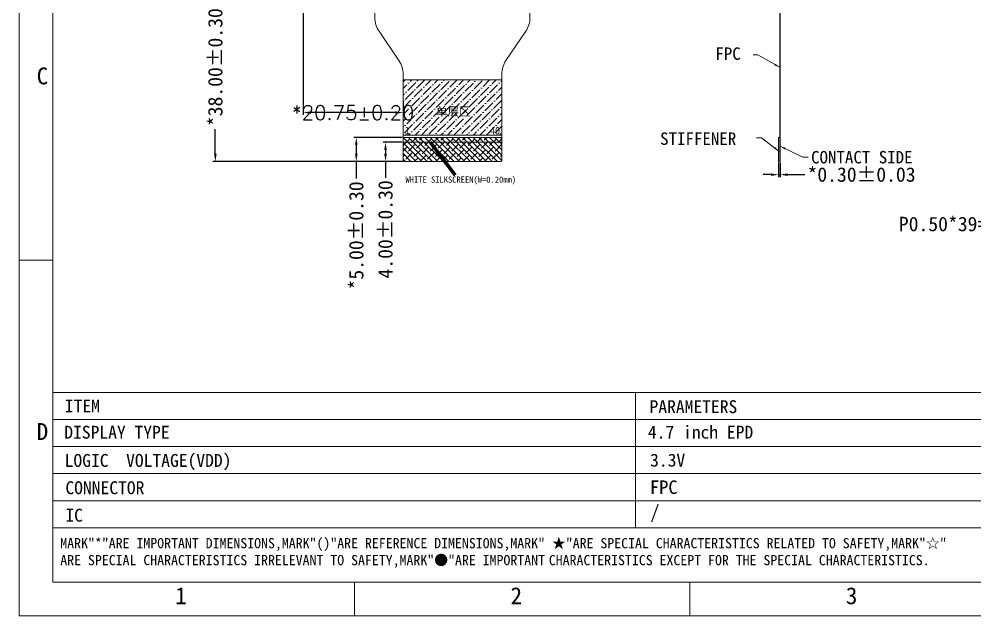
# Model space of a CAD drawing. Header units: millimetres. Extents: x -446 to 696, y -2213 to -1783.
# Drawn here: x -446.1 to -247.6, y -2212.6 to -2088.6 of the extents above; entities that cross this region are included whole.
import ezdxf

# ---------------------------------------------------------------- set-up
doc = ezdxf.new("R2010")
doc.units = ezdxf.units.MM
doc.header["$LTSCALE"] = 0.1
doc.layers.get('0').update_dxf_attribs({"lineweight": 0})
doc.layers.get('Defpoints').update_dxf_attribs({"lineweight": 0})
for name, color, linetype, lineweight in [('DIM', 3, 'Continuous', 0), ('FPC', 11, 'Continuous', 0), ('SILK LINE', 7, 'Continuous', 0)]:
    doc.layers.add(name, color=color, linetype=linetype, lineweight=lineweight)
doc.styles.add('ROMANS', font='', dxfattribs={"height": 3})
doc.styles.get("Standard").update_dxf_attribs({"font": '', "height": 3.5})
doc.styles.get('ROMANS').set_extended_font_data('SimSun')
doc.styles.get('Standard').set_extended_font_data('SimSun')
doc.dimstyles.new('ISO-25$0', dxfattribs={"dimtxt": 3, "dimasz": 1.5, "dimexe": 0.5, "dimexo": 0.2, "dimgap": 0.2, "dimtad": 0, "dimzin": 1, "dimdsep": 46, "dimtxsty": 'ROMANS', "dimcen": 1, "dimclrd": 4, "dimclre": 4, "dimclrt": 4, "dimazin": 0, "dimtp": 1.2, "dimtm": 1.2, "dimtfac": 1, "dimtmove": 0, "dimatfit": 3, "dimfxl": 1, "dimtolj": 1, "dimtzin": 0, "dimlwd": 9, "dimlwe": 15, "dimarcsym": 0})
doc.dimstyles.new('ISO-25$7', dxfattribs={"dimscale": 0.8, "dimtxt": 1.5, "dimasz": 1.2, "dimexe": 0.65, "dimexo": 0.5, "dimgap": 0.2, "dimtad": 0, "dimzin": 1, "dimdsep": 46, "dimtxsty": 'ROMANS', "dimcen": 1.6, "dimclrd": 7, "dimclre": 73, "dimclrt": 7, "dimadec": 0, "dimazin": 0, "dimtfac": 1, "dimtmove": 0, "dimatfit": 0, "dimfxl": 1, "dimtolj": 1, "dimlwd": -1, "dimlwe": 9, "dimarcsym": 0})

# ---------------------------------------------------------------- blocks, each defined once
blk = doc.blocks.new('*D16')
at = {"layer": 'Defpoints', "color": 0}
for p in [(-387.06, -2080.22), (-366.31, -2105.6), (-387.06, -2108.06)]:
    blk.add_point(p, dxfattribs=at)
at = {"layer": 'DIM', "color": 4, "lineweight": -2}
for p, q in [((-387.06, -2080.42), (-387.06, -2108.56)), ((-366.31, -2105.8), (-366.31, -2108.56)), ((-367.91, -2108.06), (-385.46, -2108.06))]:
    blk.add_line(p, q, dxfattribs=at)
at = {"layer": 'DIM', "color": 4}
for points in [[(-385.46, -2107.79), (-385.46, -2108.33), (-387.06, -2108.06)], [(-367.91, -2107.79), (-367.91, -2108.33), (-366.31, -2108.06)]]:
    blk.add_solid(points, dxfattribs=at)
at = {"layer": 'DIM', "color": 4, "lineweight": 0, "insert": (-376.68, -2108.06), "char_height": 3, "attachment_point": 5, "style": 'ROMANS'}
blk.add_mtext('\\Fromans.shx|c1;*20.75±0.20', dxfattribs=at)
blk = doc.blocks.new('*D17')
at = {"layer": 'Defpoints', "color": 0}
for p in [(-366.31, -2113.22), (-376.02, -2118.22), (-366.11, -2118.22)]:
    blk.add_point(p, dxfattribs=at)
at = {"layer": 'DIM', "color": 4, "lineweight": -2}
for p, q in [((-366.51, -2113.22), (-376.52, -2113.22)), ((-376.02, -2114.82), (-376.02, -2116.62)), ((-366.31, -2118.22), (-376.52, -2118.22)), ((-376.02, -2118.22), (-376.02, -2121.76))]:
    blk.add_line(p, q, dxfattribs=at)
at = {"layer": 'DIM', "color": 4}
for points in [[(-376.29, -2114.82), (-375.76, -2114.82), (-376.02, -2113.22)], [(-376.29, -2116.62), (-375.76, -2116.62), (-376.02, -2118.22)]]:
    blk.add_solid(points, dxfattribs=at)
at = {"layer": 'DIM', "color": 4, "lineweight": 0, "insert": (-376.02, -2133.57), "char_height": 3, "attachment_point": 5, "rotation": 90, "style": 'ROMANS'}
blk.add_mtext('*5.00%%P0.30', dxfattribs=at)
blk = doc.blocks.new('*D18')
at = {"layer": 'Defpoints', "color": 0}
for p in [(-366.31, -2114.22), (-369.96, -2118.22), (-366.11, -2118.22)]:
    blk.add_point(p, dxfattribs=at)
at = {"layer": 'DIM', "color": 4, "lineweight": -2}
for p, q in [((-366.51, -2114.22), (-370.46, -2114.22)), ((-369.96, -2115.82), (-369.96, -2116.62)), ((-366.31, -2118.22), (-370.46, -2118.22)), ((-369.96, -2118.22), (-369.96, -2121.58))]:
    blk.add_line(p, q, dxfattribs=at)
at = {"layer": 'DIM', "color": 4}
for points in [[(-370.22, -2115.82), (-369.69, -2115.82), (-369.96, -2114.22)], [(-370.22, -2116.62), (-369.69, -2116.62), (-369.96, -2118.22)]]:
    blk.add_solid(points, dxfattribs=at)
at = {"layer": 'DIM', "color": 4, "lineweight": 0, "insert": (-369.96, -2132.32), "char_height": 3, "attachment_point": 5, "rotation": 90, "style": 'ROMANS'}
blk.add_mtext('4.00%%P0.30', dxfattribs=at)
blk = doc.blocks.new('*D19')
at = {"layer": 'Defpoints', "color": 0}
for p in [(-405.3, -2080.22), (-387.06, -2080.22), (-366.11, -2118.22)]:
    blk.add_point(p, dxfattribs=at)
at = {"layer": 'DIM', "color": 4, "lineweight": -2}
for p, q in [((-387.26, -2080.22), (-405.8, -2080.22)), ((-405.3, -2081.82), (-405.3, -2085.75)), ((-405.3, -2116.62), (-405.3, -2111.52)), ((-366.31, -2118.22), (-405.8, -2118.22))]:
    blk.add_line(p, q, dxfattribs=at)
at = {"layer": 'DIM', "color": 4}
for points in [[(-405.56, -2081.82), (-405.03, -2081.82), (-405.3, -2080.22)], [(-405.56, -2116.62), (-405.03, -2116.62), (-405.3, -2118.22)]]:
    blk.add_solid(points, dxfattribs=at)
at = {"layer": 'DIM', "color": 4, "lineweight": 0, "insert": (-405.3, -2098.63), "char_height": 3, "attachment_point": 5, "rotation": 90, "style": 'ROMANS'}
blk.add_mtext('*38.00%%P0.30', dxfattribs=at)
blk = doc.blocks.new('*D23')
at = {"layer": 'Defpoints', "color": 0}
for p in [(-214.05, -2118.12), (-194.55, -2118.12), (-194.55, -2131.22)]:
    blk.add_point(p, dxfattribs=at)
at = {"layer": 'DIM', "color": 4, "lineweight": -2}
for p, q in [((-214.05, -2118.32), (-214.05, -2131.72)), ((-194.55, -2118.32), (-194.55, -2131.72)), ((-214.05, -2131.22), (-219.38, -2131.22)), ((-196.15, -2131.22), (-212.45, -2131.22))]:
    blk.add_line(p, q, dxfattribs=at)
at = {"layer": 'DIM', "color": 4}
for points in [[(-212.45, -2130.95), (-212.45, -2131.49), (-214.05, -2131.22)], [(-196.15, -2130.95), (-196.15, -2131.49), (-194.55, -2131.22)]]:
    blk.add_solid(points, dxfattribs=at)
at = {"layer": 'DIM', "color": 4, "lineweight": 0, "insert": (-241.92, -2131.22), "char_height": 3, "attachment_point": 5, "style": 'ROMANS'}
blk.add_mtext('P0.50*39=*19.50%%P0.05', dxfattribs=at)
blk = doc.blocks.new('*D26')
at = {"layer": 'Defpoints', "color": 0}
for p in [(-288.31, -2118.22), (-288.01, -2118.22), (-288.31, -2120.95)]:
    blk.add_point(p, dxfattribs=at)
at = {"layer": 'DIM', "color": 4, "lineweight": -2}
for p, q in [((-288.31, -2118.42), (-288.31, -2121.45)), ((-288.01, -2118.42), (-288.01, -2121.45)), ((-289.91, -2120.95), (-291.51, -2120.95)), ((-288.31, -2120.95), (-288.01, -2120.95)), ((-286.41, -2120.95), (-282.88, -2120.95))]:
    blk.add_line(p, q, dxfattribs=at)
at = {"layer": 'DIM', "color": 4}
for points in [[(-289.91, -2120.69), (-289.91, -2121.22), (-288.31, -2120.95)], [(-286.41, -2120.69), (-286.41, -2121.22), (-288.01, -2120.95)]]:
    blk.add_solid(points, dxfattribs=at)
at = {"layer": 'DIM', "color": 4, "lineweight": 0, "insert": (-271.09, -2120.95), "char_height": 3, "attachment_point": 5, "style": 'ROMANS'}
blk.add_mtext('*0.30%%P0.03', dxfattribs=at)

msp = doc.modelspace()

# ---------------------------------------------------------------- hatches: boundary and pattern name
at = {"layer": 'FPC'}
h = msp.add_hatch(dxfattribs=at)
h.set_pattern_fill('ANSI36', color=256, scale=0.3, style=0)
h.set_pattern_definition([(45, (534.4659, 900.4186), (0.5051394, 1.85217782), [2.38125, -0.47625, 0, -0.47625])])
h.paths.add_polyline_path([(-345.8095, -2101.2787), (-366.3095, -2101.2787), (-366.3095, -2112.7226), (-345.8095, -2112.7226)])
at = {"layer": 'FPC', "lineweight": 0}
h = msp.add_hatch(dxfattribs=at)
h.set_pattern_fill('ANSI38', color=4, scale=0.25, angle=90)
h.set_pattern_definition([(135, (-2419.6866, -2301.5444), (-0.561266, -0.561266), []), (225, (-2419.6866, -2301.5444), (-0.561266, -1.68379802), [1.984375, -1.190625])])
edge = h.paths.add_edge_path()
edge.add_line((-345.8095, -2113.2226), (-366.3095, -2113.2226))
edge.add_line((-366.3095, -2113.2226), (-366.3095, -2118.0226))
edge.add_arc((-366.1095, -2118.0226), 0.2, 180, 270)
edge.add_line((-366.1095, -2118.2226), (-346.0095, -2118.2226))
edge.add_arc((-346.0095, -2118.0226), 0.2, 270, 360)
edge.add_line((-345.8095, -2118.0226), (-345.8095, -2113.2226))

# ---------------------------------------------------------------- linework, layer by layer
for p, q in [((-446.0501, -2212.5906), (-446.0501, -1917.1534)), ((-439.0158, -2205.5563), (-439.0158, -1924.1876)), ((-446.0501, -2138.7313), (-439.0158, -2138.7313)), ((-35.2517, -2205.5563), (-439.0158, -2205.5563)), ((-28.2175, -2212.5906), (-446.0501, -2212.5906))]:
    msp.add_line(p, q)
at = {"lineweight": 0}
for p, q in [((-197.0387, -2166.1647), (-439.0158, -2166.1647)), ((-318.0273, -2194.3016), (-318.0273, -2166.1647)), ((-197.0387, -2171.7921), (-439.0158, -2171.7921)), ((-197.0387, -2177.4195), (-439.0158, -2177.4195)), ((-197.0387, -2183.0468), (-439.0158, -2183.0468)), ((-197.0387, -2188.6742), (-439.0158, -2188.6742)), ((-197.0387, -2194.3016), (-439.0158, -2194.3016)), ((-376.4113, -2212.5906), (-376.4113, -2205.5563)), ((-306.7725, -2212.5906), (-306.7725, -2205.5563))]:
    msp.add_line(p, q, dxfattribs=at)
at = {"layer": 'FPC'}
for p, q in [((-366.3095, -2101.2787), (-345.8095, -2101.2787)), ((-345.8095, -2112.7226), (-366.3095, -2112.7226))]:
    msp.add_line(p, q, dxfattribs=at)
at = {"layer": 'FPC', "linetype": 'Continuous', "lineweight": 0}
msp.add_line((-366.3095, -2113.2226), (-345.8095, -2113.2226), dxfattribs=at)
msp.add_line((-366.3095, -2113.2226), (-345.8095, -2113.2226), dxfattribs=at)
msp.add_line((-366.3095, -2113.2226), (-345.8095, -2113.2226), dxfattribs=at)
msp.add_lwpolyline([(-366.3095, -2118.0226, 0.41421356), (-366.1095, -2118.2226), (-346.0095, -2118.2226, 0.41421356), (-345.8095, -2118.0226), (-345.8095, -2100.0761, -0.1499043), (-344.9497, -2097.2728), (-340.8142, -2091.1652, 0.1499043), (-339.9545, -2088.3619), (-339.9545, -2079.0226), (-372.1645, -2079.0226), (-372.1645, -2088.3619, 0.1499043), (-371.3047, -2091.1652), (-367.1692, -2097.2728, -0.1499043), (-366.3095, -2100.0761)], format="xyb", close=True, dxfattribs=at)
at = {"layer": 'FPC'}
msp.add_lwpolyline([(-288.0108, -2118.2226), (-288.0608, -2118.2226), (-288.0608, -2079.0226), (-287.9608, -2079.0226), (-287.9608, -2114.2226), (-288.0108, -2114.2226)], close=True, dxfattribs=at)
at = {"layer": 'FPC', "color": 4, "lineweight": 0}
msp.add_lwpolyline([(-288.3108, -2113.2226), (-288.0608, -2113.2226), (-288.0608, -2118.2226), (-288.3108, -2118.2226)], close=True, dxfattribs=at)
at = {"layer": 'FPC', "lineweight": 0}
msp.add_lwpolyline([(-345.8095, -2114.2226), (-366.3095, -2114.2226)], dxfattribs=at)
at = {"layer": 'SILK LINE', "lineweight": 0, "const_width": 0.2}
msp.add_lwpolyline([(-366.3095, -2114.2226), (-345.8095, -2114.2226)], dxfattribs=at)

# ---------------------------------------------------------------- texts
at = {"lineweight": 0, "style": 'ROMANS'}
for s, height, p in [('ITEM', 2.6797, (-436.5526, -2170.3452)), ('DISPLAY TYPE', 2.679702, (-436.67, -2175.7906)), ('LOGIC  VOLTAGE(VDD)', 2.679702, (-436.5892, -2181.644)), ('CONNECTOR', 2.6797, (-436.4395, -2187.317)), ('IC', 2.6797, (-436.4495, -2193.021))]:
    msp.add_text(s, height=height, dxfattribs=at).set_placement(p)
at = {"color": 3, "lineweight": 0, "style": 'ROMANS'}
msp.add_text('4.7 inch EPD', height=2.679702, dxfattribs=at).set_placement((-315.463, -2175.7675))
at = {"char_height": 3.5171, "width": 31.539387, "attachment_point": 1, "style": 'ROMANS'}
for s, insert in [('C', (-442.4093, -2098.6856)), ('D', (-442.4093, -2172.5449))]:
    msp.add_mtext(s, dxfattribs=dict(at, insert=insert))
at = {"lineweight": 0, "attachment_point": 1, "style": 'ROMANS'}
for s, insert, char_height, width in [('PARAMETERS', (-315.1234, -2167.7983), 2.6797, 55.361118), ('1', (-413.627, -2206.6439), 3.5171, 31.539387), ('2', (-343.9882, -2206.6439), 3.5171, 31.539387), ('3', (-274.3494, -2206.6439), 3.5171, 31.539387)]:
    msp.add_mtext(s, dxfattribs=dict(at, insert=insert, char_height=char_height, width=width))
at = {"color": 3, "lineweight": 0, "attachment_point": 1, "style": 'ROMANS'}
for s, insert, char_height, width in [('3.3V', (-315.0051, -2178.9038), 2.6797, 55.361118), ('FPC', (-315.0402, -2184.4556), 2.81369, 58.129174), ('/', (-314.9518, -2189.5609), 2.8137, 58.129174)]:
    msp.add_mtext(s, dxfattribs=dict(at, insert=insert, char_height=char_height, width=width))
at = {"color": 0, "lineweight": 0, "insert": (-437.5041, -2196.4298), "char_height": 2.1139649, "width": 620.480538, "attachment_point": 1, "style": 'ROMANS'}
msp.add_mtext('MARK"*"ARE IMPORTANT DIMENSIONS,MARK"()"ARE REFERENCE DIMENSIONS,MARK" {\\fSimSun|b0|i0|c134|p2;★}"ARE SPECIAL CHARACTERISTICS RELATED TO SAFETY,MARK"{\\fSimSun|b0|i0|c134|p2;☆}"\\PARE SPECIAL CHARACTERISTICS IRRELEVANT TO SAFETY,MARK"{\\fSimSun|b0|i0|c134|p2;●}"ARE IMPORTANT{\\f??|b0|i0|c0|p2; }CHARACTERISTICS EXCEPT FOR THE SPECIAL CHARACTERISTICS.', dxfattribs=at)
at = {"layer": 'DIM', "color": 2, "lineweight": 0, "style": 'ROMANS'}
for s, height, p in [('FPC', 2.58134, (-301.4503, -2097.1051)), ('STIFFENER', 2.58134, (-312.9236, -2114.7694)), ('CONTACT SIDE', 2.581342, (-281.5702, -2118.6151))]:
    msp.add_text(s, height=height, dxfattribs=at).set_placement(p)
at = {"layer": 'DIM', "color": 2, "insert": (-359.4691, -2106.9678), "char_height": 1.754429, "width": 20.01325, "attachment_point": 1}
msp.add_mtext('{\\fSimSun|b0|i0|c134|p54;单层区}', dxfattribs=at)
at = {"layer": 'DIM', "color": 7, "linetype": 'Continuous', "lineweight": 0, "char_height": 1.563791, "width": 46.018467, "attachment_point": 3}
for s, insert in [('{\\fSimSun|b0|i0|c134|p0;1}', (-364.9199, -2110.9854)), ('{\\fSimSun|b0|i0|c134|p0;40}', (-346.1636, -2111.0333))]:
    msp.add_mtext(s, dxfattribs=dict(at, insert=insert))
at = {"layer": 'DIM', "lineweight": 0, "insert": (-365.8108, -2121.33), "char_height": 1.298137, "width": 32.238108, "attachment_point": 1, "style": 'ROMANS'}
msp.add_mtext('WHITE SILKSCREEN(W=0.20mm) ', dxfattribs=at)

# ---------------------------------------------------------------- dimensions: what is measured, and where the dimension line sits
at = {"layer": 'DIM', "lineweight": 0}
for base, p1, p2, angle, text, picture, middle in [((-405.2974, -2080.2226), (-366.1095, -2118.2226), (-387.0585, -2080.2226), 90, '*<>%%P0.30', '*D19', (-405.2974, -2098.6326)), ((-387.0585, -2108.0584), (-366.3095, -2105.599), (-387.0585, -2080.2226), 180, '\\Fromans.shx|c1;*<>±0.20', '*D16', (-376.684, -2108.0584)), ((-376.0238, -2118.2226), (-366.3095, -2113.2226), (-366.1095, -2118.2226), 90, '*<>%%P0.30', '*D17', (-376.0238, -2133.5729)), ((-369.9561, -2118.2226), (-366.3095, -2114.2226), (-366.1095, -2118.2226), 90, '<>%%P0.30', '*D18', (-369.9561, -2132.3215))]:
    dim = msp.add_linear_dim(base=base, p1=p1, p2=p2, angle=angle, text=text, dimstyle='ISO-25$0', override={"dimtxt": 1.8, "dimasz": 1.6, "dimtp": 0, "dimtm": 0, "dimtolj": 0, "dimlwd": 65534, "dimlwe": 65534}, dxfattribs=at)
    dim.commit()
    dim.dimension.update_dxf_attribs({"geometry": picture, "text_midpoint": middle, "dimtype": 160})
for base, p1, p2, text, override, picture, middle in [((-288.3108, -2120.9523), (-288.0108, -2118.2226), (-288.3108, -2118.2226), '*<>%%P0.03', {"dimtxt": 1.8, "dimasz": 1.6, "dimtp": 0, "dimtm": 0, "dimfxl": 1, "dimtolj": 0, "dimlwd": 65534, "dimlwe": 65534}, '*D26', (-271.0898, -2120.9523)), ((-194.5537, -2131.2184), (-214.0537, -2118.1226), (-194.5537, -2118.1226), 'P0.50*39=*<>%%P0.05', {"dimtxt": 1.8, "dimasz": 1.6, "dimtp": 0, "dimtm": 0, "dimtolj": 0, "dimlwd": 65534, "dimlwe": 65534}, '*D23', (-241.9179, -2131.2184))]:
    dim = msp.add_linear_dim(base=base, p1=p1, p2=p2, text=text, dimstyle='ISO-25$0', override=override, dxfattribs=at)
    dim.commit()
    dim.dimension.update_dxf_attribs({"geometry": picture, "text_midpoint": middle, "dimtype": 160})

# ---------------------------------------------------------------- leaders
for points, override in [([(-288.0608, -2098.6599), (-292.6413, -2096.0727), (-293.6088, -2096.0727)], {"dimscale": 1, "dimexe": 0.6, "dimcen": 1, "dimclrd": 0, "dimclre": 0, "dimclrt": 0, "dimadec": 2, "dimtp": 1.2, "dimtm": 1.2, "dimatfit": 3, "dimtzin": 0, "dimlwd": 9, "dimlwe": 15}), ([(-288.1844, -2116.1424), (-291.8615, -2113.2705), (-292.8987, -2113.2705)], {"dimscale": 1, "dimexe": 0.6, "dimcen": 1, "dimclrd": 0, "dimclre": 0, "dimclrt": 0, "dimadec": 2, "dimtp": 1.2, "dimtm": 1.2, "dimatfit": 3, "dimtzin": 0, "dimlwd": 9, "dimlwe": 15}), ([(-360.6975, -2114.2226), (-355.5028, -2121.0427)], {"dimscale": 1, "dimtxt": 1.4, "dimexe": 0.5, "dimexo": 0.2, "dimcen": 1, "dimclrd": 0, "dimclre": 0, "dimclrt": 0, "dimadec": 2, "dimatfit": 3, "dimtolj": 0, "dimtzin": 0, "dimlwd": 65534, "dimlwe": 65534}), ([(-288.0108, -2115.0245), (-283.2892, -2117.3266), (-282.1692, -2117.3266)], {"dimscale": 1, "dimexe": 0.6, "dimcen": 1, "dimclrd": 0, "dimclre": 0, "dimclrt": 0, "dimadec": 2, "dimtp": 1.2, "dimtm": 1.2, "dimatfit": 3, "dimtzin": 0, "dimlwd": 9, "dimlwe": 15})]:
    msp.add_leader(points, dimstyle='ISO-25$7', override=override, dxfattribs=at)

doc.saveas('drawing.dxf')
